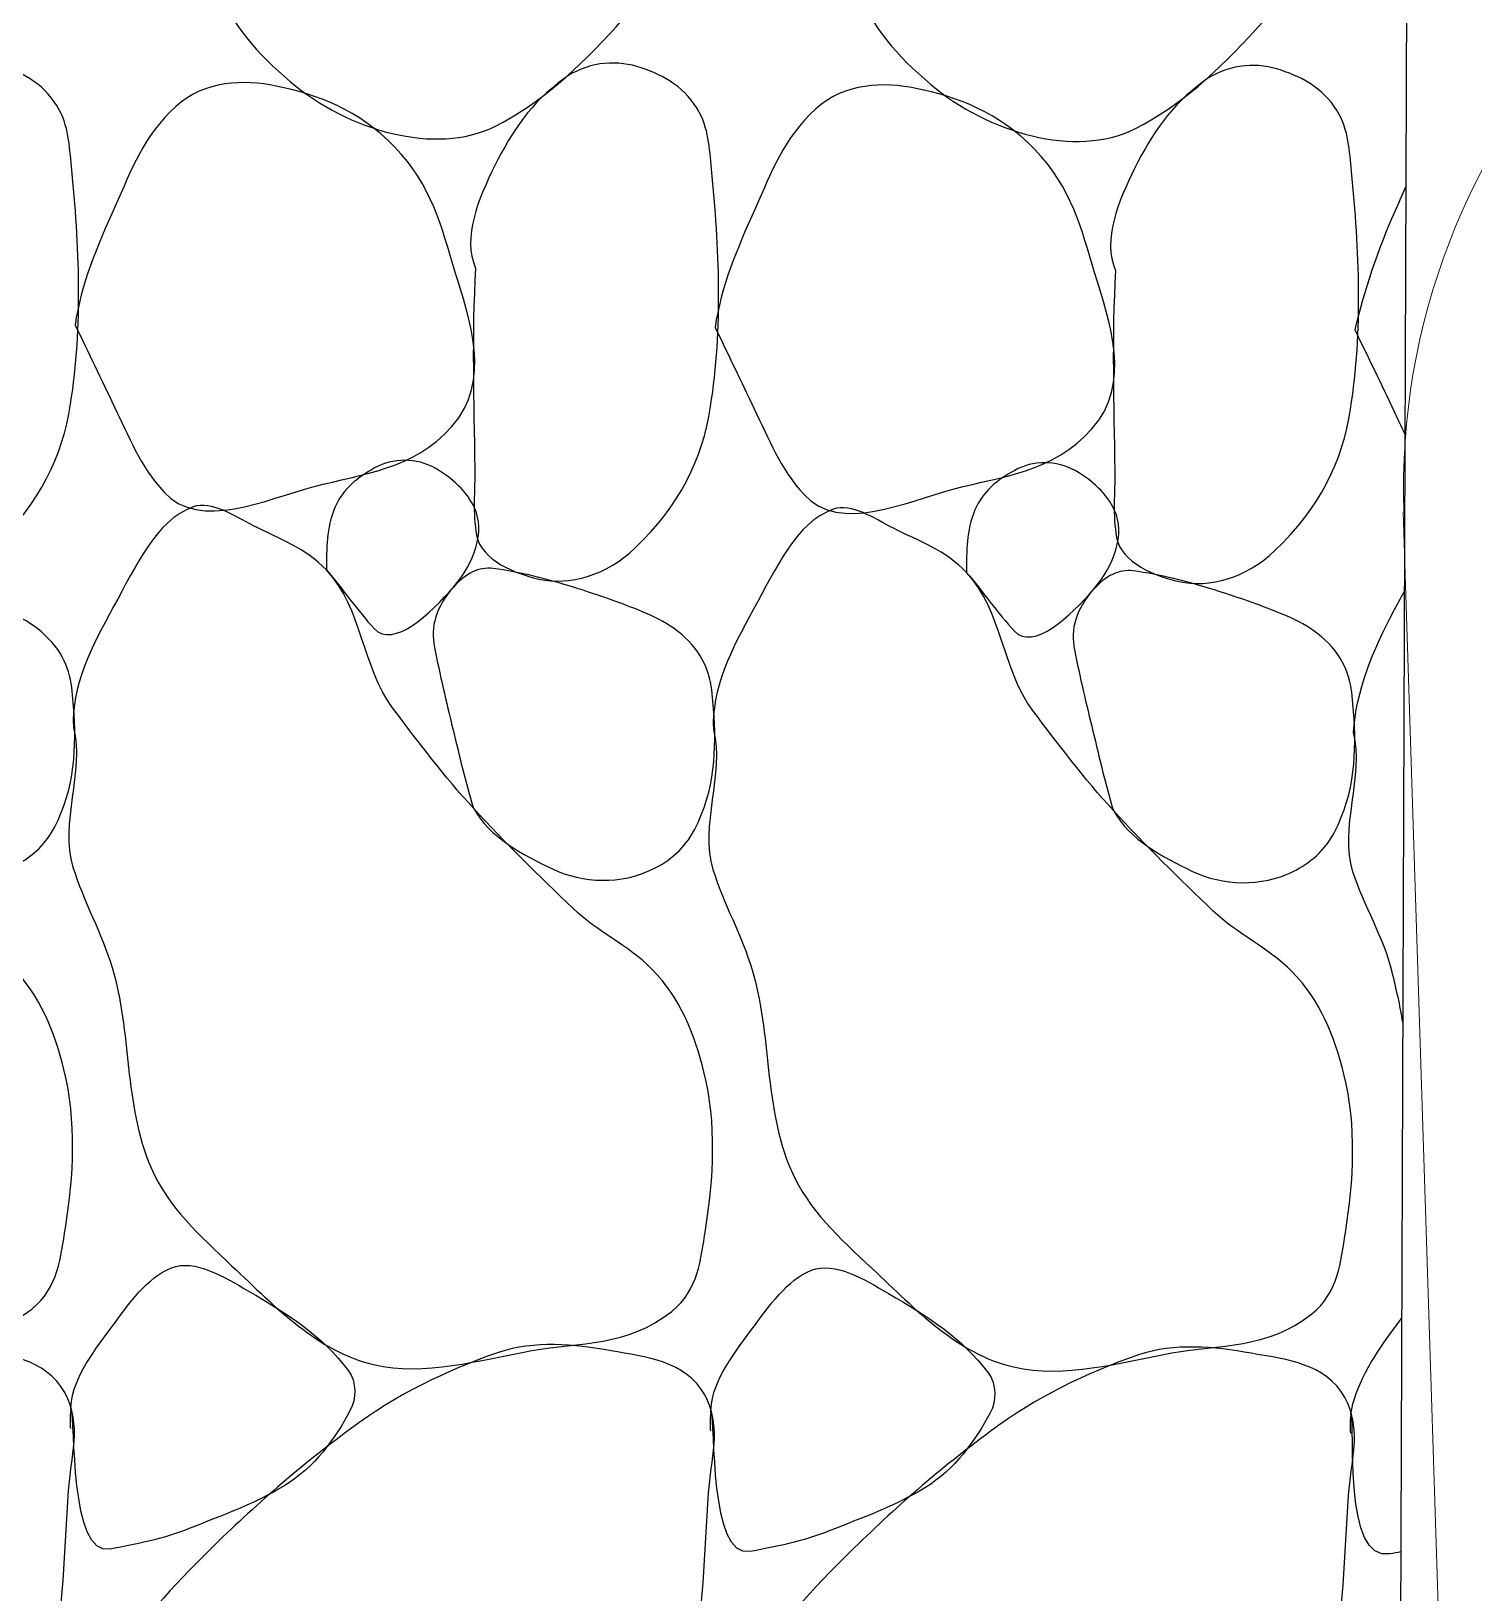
# Model space of a CAD drawing. Header units: feet. Extents: x -406 to 2003, y 7035 to 10885.
# Drawn here: x 650.71 to 658.56, y 8346.23 to 8354.72 of the extents above; entities that cross this region are included whole.
import ezdxf

# ---------------------------------------------------------------- set-up
doc = ezdxf.new("R2010")
doc.units = ezdxf.units.FT
doc.header["$LTSCALE"] = 40
doc.header["$MEASUREMENT"] = 0
doc.layers.add('1', color=7, linetype='Continuous')
doc.layers.add('1 PROPOSED CONTOURS', color=35, linetype='Continuous', lineweight=0)

msp = doc.modelspace()

# ---------------------------------------------------------------- linework, layer by layer
at = {"layer": '1', "color": 4, "linetype": 'Continuous'}
msp.add_line((658.4642, 8427.1002, -4.6634), (657.9487, 8290.0761, -4.6634), dxfattribs=at)
for points, knots in [([(647.4994, 8358.3758, -4.6634), (647.3966, 8358.5811, -4.6634), (647.5774, 8358.8734, -4.6634), (647.7515, 8359.0893, -4.6634), (647.9998, 8359.3971, -4.6634), (648.2627, 8359.601, -4.6634), (648.5819, 8359.7779, -4.6634), (649.0059, 8360.0129, -4.6634), (649.5994, 8360.16, -4.6634), (650.0112, 8359.8746, -4.6634), (650.4337, 8359.5817, -4.6634), (650.7501, 8359.1681, -4.6634), (650.8685, 8358.6807, -4.6634), (650.9475, 8358.3555, -4.6634), (650.9831, 8358.0311, -4.6634), (650.9669, 8357.705, -4.6634), (650.9415, 8357.1949, -4.6634), (650.8871, 8356.6848, -4.6634), (650.8591, 8356.1745, -4.6634), (650.8452, 8355.9219, -4.6634), (650.8909, 8355.6674, -4.6634), (650.8562, 8355.4148, -4.6634), (650.8201, 8355.1512, -4.6634), (650.6006, 8354.9687, -4.6634), (650.4115, 8354.7587, -4.6634), (650.2078, 8354.5325, -4.6634), (649.9933, 8354.3372, -4.6634), (649.7517, 8354.2169, -4.6634), (649.4302, 8354.0566, -4.6634), (648.9545, 8354.1945, -4.6634), (648.6413, 8354.4592, -4.6634), (648.4588, 8354.6134, -4.6634), (648.3189, 8354.7744, -4.6634), (648.235, 8354.9824, -4.6634), (648.0594, 8355.4181, -4.6634), (647.9176, 8355.8493, -4.6634), (647.7977, 8356.2995, -4.6634), (647.6722, 8356.7707, -4.6634), (647.5093, 8357.2346, -4.6634), (647.4855, 8357.7181, -4.6634), (647.4748, 8357.9371, -4.6634), (647.4893, 8358.1568, -4.6634), (647.4994, 8358.3758, -4.6634)], [0, 0, 0, 0, 0.050597, 0.050597, 0.050597, 0.122728, 0.122728, 0.122728, 0.218507, 0.218507, 0.218507, 0.316787, 0.316787, 0.316787, 0.38235, 0.38235, 0.38235, 0.484937, 0.484937, 0.484937, 0.535738, 0.535738, 0.535738, 0.588733, 0.588733, 0.588733, 0.645816, 0.645816, 0.645816, 0.721809, 0.721809, 0.721809, 0.766098, 0.766098, 0.766098, 0.85889, 0.85889, 0.85889, 0.956017, 0.956017, 0.956017, 1, 1, 1, 1]), ([(650.9807, 8358.3627, -4.6634), (650.878, 8358.568, -4.6634), (651.0588, 8358.8603, -4.6634), (651.2329, 8359.0762, -4.6634), (651.4811, 8359.384, -4.6634), (651.744, 8359.5879, -4.6634), (652.0633, 8359.7648, -4.6634), (652.4873, 8359.9998, -4.6634), (653.0807, 8360.1469, -4.6634), (653.4925, 8359.8615, -4.6634), (653.9151, 8359.5686, -4.6634), (654.2314, 8359.155, -4.6634), (654.3499, 8358.6676, -4.6634), (654.4289, 8358.3424, -4.6634), (654.4645, 8358.018, -4.6634), (654.4483, 8357.6919, -4.6634), (654.4229, 8357.1818, -4.6634), (654.3684, 8356.6717, -4.6634), (654.3404, 8356.1614, -4.6634), (654.3266, 8355.9088, -4.6634), (654.3722, 8355.6543, -4.6634), (654.3376, 8355.4017, -4.6634), (654.3014, 8355.1381, -4.6634), (654.082, 8354.9556, -4.6634), (653.8928, 8354.7456, -4.6634), (653.6891, 8354.5194, -4.6634), (653.4746, 8354.3241, -4.6634), (653.2331, 8354.2038, -4.6634), (652.9115, 8354.0435, -4.6634), (652.4359, 8354.1814, -4.6634), (652.1227, 8354.4461, -4.6634), (651.9401, 8354.6003, -4.6634), (651.8002, 8354.7613, -4.6634), (651.7164, 8354.9693, -4.6634), (651.5408, 8355.405, -4.6634), (651.399, 8355.8362, -4.6634), (651.2791, 8356.2864, -4.6634), (651.1536, 8356.7576, -4.6634), (650.9907, 8357.2215, -4.6634), (650.9669, 8357.705, -4.6634), (650.9561, 8357.924, -4.6634), (650.9707, 8358.1437, -4.6634), (650.9807, 8358.3627, -4.6634)], [0, 0, 0, 0, 0.050597, 0.050597, 0.050597, 0.122728, 0.122728, 0.122728, 0.218507, 0.218507, 0.218507, 0.316787, 0.316787, 0.316787, 0.38235, 0.38235, 0.38235, 0.484937, 0.484937, 0.484937, 0.535738, 0.535738, 0.535738, 0.588733, 0.588733, 0.588733, 0.645816, 0.645816, 0.645816, 0.721809, 0.721809, 0.721809, 0.766098, 0.766098, 0.766098, 0.85889, 0.85889, 0.85889, 0.956017, 0.956017, 0.956017, 1, 1, 1, 1]), ([(654.4621, 8358.3496, -4.6634), (654.3593, 8358.5549, -4.6634), (654.5401, 8358.8472, -4.6634), (654.7142, 8359.0631, -4.6634), (654.9625, 8359.3709, -4.6634), (655.2254, 8359.5748, -4.6634), (655.5447, 8359.7517, -4.6634), (655.9686, 8359.9867, -4.6634), (656.5621, 8360.1338, -4.6634), (656.9739, 8359.8484, -4.6634), (657.3964, 8359.5555, -4.6634), (657.7128, 8359.1419, -4.6634), (657.8312, 8358.6545, -4.6634), (657.9102, 8358.3293, -4.6634), (657.9458, 8358.0049, -4.6634), (657.9296, 8357.6788, -4.6634), (657.9042, 8357.1687, -4.6634), (657.8498, 8356.6586, -4.6634), (657.8218, 8356.1483, -4.6634), (657.8079, 8355.8957, -4.6634), (657.8536, 8355.6412, -4.6634), (657.8189, 8355.3886, -4.6634), (657.7828, 8355.125, -4.6634), (657.5633, 8354.9425, -4.6634), (657.3742, 8354.7325, -4.6634), (657.1705, 8354.5063, -4.6634), (656.956, 8354.311, -4.6634), (656.7144, 8354.1907, -4.6634), (656.3929, 8354.0304, -4.6634), (655.9172, 8354.1683, -4.6634), (655.604, 8354.433, -4.6634), (655.4215, 8354.5872, -4.6634), (655.2816, 8354.7482, -4.6634), (655.1978, 8354.9562, -4.6634), (655.0221, 8355.3919, -4.6634), (654.8803, 8355.8231, -4.6634), (654.7604, 8356.2733, -4.6634), (654.6349, 8356.7445, -4.6634), (654.472, 8357.2084, -4.6634), (654.4483, 8357.6919, -4.6634), (654.4375, 8357.9109, -4.6634), (654.452, 8358.1306, -4.6634), (654.4621, 8358.3496, -4.6634)], [0, 0, 0, 0, 0.050597, 0.050597, 0.050597, 0.122728, 0.122728, 0.122728, 0.218507, 0.218507, 0.218507, 0.316787, 0.316787, 0.316787, 0.38235, 0.38235, 0.38235, 0.484937, 0.484937, 0.484937, 0.535738, 0.535738, 0.535738, 0.588733, 0.588733, 0.588733, 0.645816, 0.645816, 0.645816, 0.721809, 0.721809, 0.721809, 0.766098, 0.766098, 0.766098, 0.85889, 0.85889, 0.85889, 0.956017, 0.956017, 0.956017, 1, 1, 1, 1]), ([(649.6468, 8353.4461, -4.6634), (649.5752, 8353.614, -4.6634), (649.6623, 8353.8229, -4.6634), (649.7509, 8354.0014, -4.6634), (649.8459, 8354.1928, -4.6634), (649.9475, 8354.3445, -4.6634), (650.1269, 8354.4763, -4.6634), (650.2462, 8354.5639, -4.6634), (650.4003, 8354.5804, -4.6634), (650.5241, 8354.5428, -4.6634), (650.6469, 8354.5056, -4.6634), (650.775, 8354.4426, -4.6634), (650.8521, 8354.3148, -4.6634), (650.9174, 8354.2066, -4.6634), (650.9189, 8354.0977, -4.6634), (650.9302, 8353.9856, -4.6634), (650.9734, 8353.5572, -4.6634), (650.9929, 8353.1212, -4.6634), (650.9254, 8352.6929, -4.6634), (650.8798, 8352.4038, -4.6634), (650.7608, 8352.16, -4.6634), (650.5142, 8351.9233, -4.6634), (650.3592, 8351.7744, -4.6634), (650.1566, 8351.7185, -4.6634), (649.9919, 8351.7552, -4.6634), (649.8674, 8351.7829, -4.6634), (649.6774, 8351.8562, -4.6634), (649.6526, 8351.9946, -4.6634), (649.631, 8352.1156, -4.6634), (649.6443, 8352.2365, -4.6634), (649.6427, 8352.3575, -4.6634), (649.6377, 8352.7203, -4.6634), (649.6263, 8353.0835, -4.6634), (649.6468, 8353.4461, -4.6634)], [0, 0, 0, 0, 0.081972, 0.081972, 0.081972, 0.169857, 0.169857, 0.169857, 0.228285, 0.228285, 0.228285, 0.286248, 0.286248, 0.286248, 0.335334, 0.335334, 0.335334, 0.522907, 0.522907, 0.522907, 0.649504, 0.649504, 0.649504, 0.729114, 0.729114, 0.729114, 0.789367, 0.789367, 0.789367, 0.842044, 0.842044, 0.842044, 1, 1, 1, 1]), ([(653.1281, 8353.433, -4.6634), (653.0565, 8353.6009, -4.6634), (653.1437, 8353.8098, -4.6634), (653.2323, 8353.9883, -4.6634), (653.3273, 8354.1797, -4.6634), (653.4289, 8354.3314, -4.6634), (653.6083, 8354.4632, -4.6634), (653.7275, 8354.5508, -4.6634), (653.8817, 8354.5673, -4.6634), (654.0054, 8354.5297, -4.6634), (654.1282, 8354.4925, -4.6634), (654.2564, 8354.4295, -4.6634), (654.3334, 8354.3017, -4.6634), (654.3987, 8354.1935, -4.6634), (654.4003, 8354.0846, -4.6634), (654.4116, 8353.9725, -4.6634), (654.4548, 8353.5441, -4.6634), (654.4743, 8353.1081, -4.6634), (654.4067, 8352.6798, -4.6634), (654.3611, 8352.3907, -4.6634), (654.2422, 8352.1469, -4.6634), (653.9956, 8351.9102, -4.6634), (653.8405, 8351.7613, -4.6634), (653.6379, 8351.7054, -4.6634), (653.4733, 8351.7421, -4.6634), (653.3487, 8351.7698, -4.6634), (653.1587, 8351.8431, -4.6634), (653.134, 8351.9815, -4.6634), (653.1124, 8352.1025, -4.6634), (653.1257, 8352.2234, -4.6634), (653.124, 8352.3444, -4.6634), (653.1191, 8352.7072, -4.6634), (653.1077, 8353.0704, -4.6634), (653.1281, 8353.433, -4.6634)], [0, 0, 0, 0, 0.081972, 0.081972, 0.081972, 0.169857, 0.169857, 0.169857, 0.228285, 0.228285, 0.228285, 0.286248, 0.286248, 0.286248, 0.335334, 0.335334, 0.335334, 0.522907, 0.522907, 0.522907, 0.649504, 0.649504, 0.649504, 0.729114, 0.729114, 0.729114, 0.789367, 0.789367, 0.789367, 0.842044, 0.842044, 0.842044, 1, 1, 1, 1]), ([(656.6095, 8353.4199, -4.6634), (656.5379, 8353.5878, -4.6634), (656.625, 8353.7967, -4.6634), (656.7136, 8353.9752, -4.6634), (656.8086, 8354.1666, -4.6634), (656.9103, 8354.3183, -4.6634), (657.0896, 8354.4501, -4.6634), (657.2089, 8354.5377, -4.6634), (657.363, 8354.5542, -4.6634), (657.4868, 8354.5166, -4.6634), (657.6096, 8354.4794, -4.6634), (657.7377, 8354.4164, -4.6634), (657.8148, 8354.2886, -4.6634), (657.8801, 8354.1804, -4.6634), (657.8816, 8354.0715, -4.6634), (657.8929, 8353.9594, -4.6634), (657.9361, 8353.531, -4.6634), (657.9556, 8353.095, -4.6634), (657.8881, 8352.6667, -4.6634), (657.8425, 8352.3776, -4.6634), (657.7235, 8352.1338, -4.6634), (657.4769, 8351.8971, -4.6634), (657.3219, 8351.7483, -4.6634), (657.1193, 8351.6923, -4.6634), (656.9547, 8351.729, -4.6634), (656.8301, 8351.7567, -4.6634), (656.6401, 8351.83, -4.6634), (656.6154, 8351.9684, -4.6634), (656.5937, 8352.0894, -4.6634), (656.607, 8352.2103, -4.6634), (656.6054, 8352.3313, -4.6634), (656.6004, 8352.6941, -4.6634), (656.589, 8353.0573, -4.6634), (656.6095, 8353.4199, -4.6634)], [0, 0, 0, 0, 0.081972, 0.081972, 0.081972, 0.169857, 0.169857, 0.169857, 0.228285, 0.228285, 0.228285, 0.286248, 0.286248, 0.286248, 0.335334, 0.335334, 0.335334, 0.522907, 0.522907, 0.522907, 0.649504, 0.649504, 0.649504, 0.729114, 0.729114, 0.729114, 0.789367, 0.789367, 0.789367, 0.842044, 0.842044, 0.842044, 1, 1, 1, 1]), ([(650.9497, 8353.1237, -4.6634), (650.9816, 8353.3409, -4.6634), (651.0703, 8353.555, -4.6634), (651.1676, 8353.7693, -4.6634), (651.2583, 8353.9693, -4.6634), (651.3201, 8354.1487, -4.6634), (651.4985, 8354.3124, -4.6634), (651.6544, 8354.4555, -4.6634), (651.8701, 8354.459, -4.6634), (652.0432, 8354.4237, -4.6634), (652.269, 8354.3776, -4.6634), (652.4912, 8354.2956, -4.6634), (652.6883, 8354.0924, -4.6634), (652.8909, 8353.8835, -4.6634), (652.9435, 8353.6563, -4.6634), (653.0147, 8353.4221, -4.6634), (653.0959, 8353.155, -4.6634), (653.2209, 8352.8169, -4.6634), (653.0001, 8352.5717, -4.6634), (652.788, 8352.336, -4.6634), (652.5149, 8352.3152, -4.6634), (652.2505, 8352.2456, -4.6634), (651.9861, 8352.1761, -4.6634), (651.6306, 8352.0012, -4.6634), (651.4339, 8352.2147, -4.6634), (651.3041, 8352.3554, -4.6634), (651.2421, 8352.519, -4.6634), (651.1635, 8352.6806, -4.6634), (651.0916, 8352.8282, -4.6634), (651.0228, 8352.977, -4.6634), (650.9497, 8353.1237, -4.6634)], [0, 0, 0, 0, 0.099321, 0.099321, 0.099321, 0.192025, 0.192025, 0.192025, 0.273076, 0.273076, 0.273076, 0.378794, 0.378794, 0.378794, 0.48747, 0.48747, 0.48747, 0.61146, 0.61146, 0.61146, 0.73063, 0.73063, 0.73063, 0.849753, 0.849753, 0.849753, 0.928287, 0.928287, 0.928287, 1, 1, 1, 1]), ([(654.431, 8353.1106, -4.6634), (654.463, 8353.3278, -4.6634), (654.5517, 8353.5419, -4.6634), (654.6489, 8353.7562, -4.6634), (654.7397, 8353.9562, -4.6634), (654.8014, 8354.1356, -4.6634), (654.9798, 8354.2993, -4.6634), (655.1358, 8354.4424, -4.6634), (655.3515, 8354.4459, -4.6634), (655.5246, 8354.4106, -4.6634), (655.7503, 8354.3645, -4.6634), (655.9726, 8354.2825, -4.6634), (656.1697, 8354.0793, -4.6634), (656.3723, 8353.8704, -4.6634), (656.4249, 8353.6432, -4.6634), (656.496, 8353.409, -4.6634), (656.5772, 8353.1419, -4.6634), (656.7022, 8352.8038, -4.6634), (656.4815, 8352.5586, -4.6634), (656.2693, 8352.3229, -4.6634), (655.9963, 8352.3021, -4.6634), (655.7318, 8352.2325, -4.6634), (655.4675, 8352.163, -4.6634), (655.112, 8351.9881, -4.6634), (654.9152, 8352.2016, -4.6634), (654.7855, 8352.3423, -4.6634), (654.7235, 8352.5059, -4.6634), (654.6448, 8352.6675, -4.6634), (654.573, 8352.8151, -4.6634), (654.5041, 8352.9639, -4.6634), (654.431, 8353.1106, -4.6634)], [0, 0, 0, 0, 0.099321, 0.099321, 0.099321, 0.192025, 0.192025, 0.192025, 0.273076, 0.273076, 0.273076, 0.378794, 0.378794, 0.378794, 0.48747, 0.48747, 0.48747, 0.61146, 0.61146, 0.61146, 0.73063, 0.73063, 0.73063, 0.849753, 0.849753, 0.849753, 0.928287, 0.928287, 0.928287, 1, 1, 1, 1]), ([(657.9124, 8353.0975, -4.6634), (657.9637, 8353.3136, -4.6634), (658.0384, 8353.5351, -4.6634), (658.1303, 8353.7431, -4.6634), (658.1497, 8353.7872, -4.6634), (658.1691, 8353.8312, -4.6634), (658.1887, 8353.8752, -4.6634)], [0, 0, 0, 0, 0.825088, 0.825088, 0.825088, 1, 1, 1, 1]), ([(658.1837, 8352.5326, -4.6634), (658.1646, 8352.5733, -4.6634), (658.1454, 8352.6139, -4.6634), (658.1262, 8352.6544, -4.6634), (658.0561, 8352.8027, -4.6634), (657.984, 8352.95, -4.6634), (657.9124, 8353.0975, -4.6634)], [0, 0, 0, 0, 0.214949, 0.214949, 0.214949, 1, 1, 1, 1]), ([(652.3168, 8351.7918, -4.6634), (652.3181, 8351.9051, -4.6634), (652.3161, 8352.0186, -4.6634), (652.3634, 8352.1318, -4.6634), (652.4054, 8352.2323, -4.6634), (652.488, 8352.2956, -4.6634), (652.5797, 8352.3465, -4.6634), (652.6787, 8352.4014, -4.6634), (652.8067, 8352.4023, -4.6634), (652.9086, 8352.3452, -4.6634), (653.003, 8352.2923, -4.6634), (653.0827, 8352.2164, -4.6634), (653.1232, 8352.1289, -4.6634), (653.1825, 8352.0011, -4.6634), (653.1208, 8351.8288, -4.6634), (653.0082, 8351.6985, -4.6634), (652.8851, 8351.5561, -4.6634), (652.6816, 8351.361, -4.6634), (652.5764, 8351.4733, -4.6634), (652.4877, 8351.568, -4.6634), (652.4058, 8351.6899, -4.6634), (652.3168, 8351.7918, -4.6634)], [0, 0, 0, 0, 0.13075, 0.13075, 0.13075, 0.246831, 0.246831, 0.246831, 0.372114, 0.372114, 0.372114, 0.488195, 0.488195, 0.488195, 0.657947, 0.657947, 0.657947, 0.84346, 0.84346, 0.84346, 1, 1, 1, 1]), ([(655.7982, 8351.7787, -4.6634), (655.7994, 8351.892, -4.6634), (655.7975, 8352.0055, -4.6634), (655.8448, 8352.1187, -4.6634), (655.8868, 8352.2192, -4.6634), (655.9693, 8352.2825, -4.6634), (656.0611, 8352.3334, -4.6634), (656.1601, 8352.3883, -4.6634), (656.288, 8352.3892, -4.6634), (656.3899, 8352.3321, -4.6634), (656.4844, 8352.2793, -4.6634), (656.5641, 8352.2033, -4.6634), (656.6046, 8352.1159, -4.6634), (656.6638, 8351.988, -4.6634), (656.6021, 8351.8157, -4.6634), (656.4896, 8351.6854, -4.6634), (656.3665, 8351.543, -4.6634), (656.1629, 8351.3479, -4.6634), (656.0578, 8351.4602, -4.6634), (655.9691, 8351.5549, -4.6634), (655.8871, 8351.6768, -4.6634), (655.7982, 8351.7787, -4.6634)], [0, 0, 0, 0, 0.13075, 0.13075, 0.13075, 0.246831, 0.246831, 0.246831, 0.372114, 0.372114, 0.372114, 0.488195, 0.488195, 0.488195, 0.657947, 0.657947, 0.657947, 0.84346, 0.84346, 0.84346, 1, 1, 1, 1]), ([(647.4601, 8350.9482, -4.6634), (647.4464, 8351.165, -4.6634), (647.5575, 8351.387, -4.6634), (647.678, 8351.6051, -4.6634), (647.7989, 8351.8239, -4.6634), (647.9082, 8352.0753, -4.6634), (648.111, 8352.1478, -4.6634), (648.2115, 8352.1838, -4.6634), (648.335, 8352.0974, -4.6634), (648.4394, 8352.0445, -4.6634), (648.5799, 8351.9734, -4.6634), (648.7253, 8351.9226, -4.6634), (648.8354, 8351.8049, -4.6634), (649.0334, 8351.5933, -4.6634), (649.0298, 8351.2761, -4.6634), (649.1955, 8351.0551, -4.6634), (649.3352, 8350.8687, -4.6634), (649.4766, 8350.6822, -4.6634), (649.6357, 8350.5091, -4.6634), (649.8103, 8350.3191, -4.6634), (649.9931, 8350.1398, -4.6634), (650.178, 8349.9627, -4.6634), (650.3082, 8349.838, -4.6634), (650.4747, 8349.767, -4.6634), (650.6077, 8349.6323, -4.6634), (650.7606, 8349.4772, -4.6634), (650.838, 8349.2789, -4.6634), (650.8891, 8349.0755, -4.6634), (650.9597, 8348.7945, -4.6634), (650.9431, 8348.4977, -4.6634), (650.8972, 8348.2137, -4.6634), (650.8717, 8348.0561, -4.6634), (650.8605, 8347.8886, -4.6634), (650.7141, 8347.7721, -4.6634), (650.4722, 8347.5796, -4.6634), (650.2138, 8347.6066, -4.6634), (649.9535, 8347.5595, -4.6634), (649.6682, 8347.5078, -4.6634), (649.3707, 8347.4185, -4.6634), (649.0914, 8347.4833, -4.6634), (648.7888, 8347.5536, -4.6634), (648.5623, 8347.7931, -4.6634), (648.3222, 8348.0192, -4.6634), (648.1449, 8348.1863, -4.6634), (647.9758, 8348.3369, -4.6634), (647.882, 8348.5539, -4.6634), (647.7316, 8348.9014, -4.6634), (647.7763, 8349.2942, -4.6634), (647.6706, 8349.6433, -4.6634), (647.6149, 8349.8274, -4.6634), (647.5142, 8350.0047, -4.6634), (647.4572, 8350.1884, -4.6634), (647.3833, 8350.4268, -4.6634), (647.5205, 8350.7091, -4.6634), (647.4601, 8350.9482, -4.6634)], [0, 0, 0, 0, 0.054316, 0.054316, 0.054316, 0.108799, 0.108799, 0.108799, 0.135821, 0.135821, 0.135821, 0.172146, 0.172146, 0.172146, 0.237422, 0.237422, 0.237422, 0.292461, 0.292461, 0.292461, 0.352873, 0.352873, 0.352873, 0.395413, 0.395413, 0.395413, 0.444368, 0.444368, 0.444368, 0.51201, 0.51201, 0.51201, 0.549525, 0.549525, 0.549525, 0.611502, 0.611502, 0.611502, 0.679424, 0.679424, 0.679424, 0.752988, 0.752988, 0.752988, 0.80734, 0.80734, 0.80734, 0.894432, 0.894432, 0.894432, 0.940374, 0.940374, 0.940374, 1, 1, 1, 1]), ([(650.9414, 8350.9351, -4.6634), (650.9278, 8351.1519, -4.6634), (651.0389, 8351.3739, -4.6634), (651.1594, 8351.592, -4.6634), (651.2802, 8351.8108, -4.6634), (651.3896, 8352.0622, -4.6634), (651.5923, 8352.1347, -4.6634), (651.6929, 8352.1707, -4.6634), (651.8163, 8352.0843, -4.6634), (651.9208, 8352.0314, -4.6634), (652.0612, 8351.9603, -4.6634), (652.2067, 8351.9095, -4.6634), (652.3168, 8351.7918, -4.6634), (652.5147, 8351.5802, -4.6634), (652.5111, 8351.263, -4.6634), (652.6769, 8351.042, -4.6634), (652.8166, 8350.8556, -4.6634), (652.958, 8350.6691, -4.6634), (653.1171, 8350.496, -4.6634), (653.2917, 8350.306, -4.6634), (653.4744, 8350.1267, -4.6634), (653.6593, 8349.9496, -4.6634), (653.7896, 8349.8249, -4.6634), (653.9561, 8349.7539, -4.6634), (654.089, 8349.6192, -4.6634), (654.242, 8349.4641, -4.6634), (654.3193, 8349.2658, -4.6634), (654.3704, 8349.0624, -4.6634), (654.4411, 8348.7814, -4.6634), (654.4244, 8348.4846, -4.6634), (654.3785, 8348.2006, -4.6634), (654.3531, 8348.043, -4.6634), (654.3418, 8347.8755, -4.6634), (654.1954, 8347.759, -4.6634), (653.9536, 8347.5665, -4.6634), (653.6951, 8347.5935, -4.6634), (653.4348, 8347.5464, -4.6634), (653.1496, 8347.4947, -4.6634), (652.852, 8347.4054, -4.6634), (652.5727, 8347.4702, -4.6634), (652.2702, 8347.5405, -4.6634), (652.0437, 8347.78, -4.6634), (651.8036, 8348.0061, -4.6634), (651.6262, 8348.1732, -4.6634), (651.4572, 8348.3238, -4.6634), (651.3633, 8348.5408, -4.6634), (651.213, 8348.8883, -4.6634), (651.2577, 8349.2811, -4.6634), (651.152, 8349.6302, -4.6634), (651.0962, 8349.8143, -4.6634), (650.9955, 8349.9916, -4.6634), (650.9386, 8350.1753, -4.6634), (650.8647, 8350.4137, -4.6634), (651.0018, 8350.696, -4.6634), (650.9414, 8350.9351, -4.6634)], [0, 0, 0, 0, 0.054316, 0.054316, 0.054316, 0.108799, 0.108799, 0.108799, 0.135821, 0.135821, 0.135821, 0.172146, 0.172146, 0.172146, 0.237422, 0.237422, 0.237422, 0.292461, 0.292461, 0.292461, 0.352873, 0.352873, 0.352873, 0.395413, 0.395413, 0.395413, 0.444368, 0.444368, 0.444368, 0.51201, 0.51201, 0.51201, 0.549525, 0.549525, 0.549525, 0.611502, 0.611502, 0.611502, 0.679424, 0.679424, 0.679424, 0.752988, 0.752988, 0.752988, 0.80734, 0.80734, 0.80734, 0.894432, 0.894432, 0.894432, 0.940374, 0.940374, 0.940374, 1, 1, 1, 1]), ([(654.4228, 8350.922, -4.6634), (654.4091, 8351.1388, -4.6634), (654.5202, 8351.3608, -4.6634), (654.6407, 8351.5789, -4.6634), (654.7616, 8351.7977, -4.6634), (654.8709, 8352.0491, -4.6634), (655.0737, 8352.1216, -4.6634), (655.1742, 8352.1576, -4.6634), (655.2977, 8352.0712, -4.6634), (655.4022, 8352.0183, -4.6634), (655.5426, 8351.9473, -4.6634), (655.688, 8351.8964, -4.6634), (655.7982, 8351.7787, -4.6634), (655.9961, 8351.5671, -4.6634), (655.9925, 8351.2499, -4.6634), (656.1582, 8351.0289, -4.6634), (656.298, 8350.8425, -4.6634), (656.4393, 8350.656, -4.6634), (656.5984, 8350.4829, -4.6634), (656.773, 8350.2929, -4.6634), (656.9558, 8350.1136, -4.6634), (657.1407, 8349.9365, -4.6634), (657.2709, 8349.8118, -4.6634), (657.4375, 8349.7408, -4.6634), (657.5704, 8349.6061, -4.6634), (657.7233, 8349.451, -4.6634), (657.8007, 8349.2527, -4.6634), (657.8518, 8349.0493, -4.6634), (657.9224, 8348.7683, -4.6634), (657.9058, 8348.4715, -4.6634), (657.8599, 8348.1875, -4.6634), (657.8344, 8348.0299, -4.6634), (657.8232, 8347.8624, -4.6634), (657.6768, 8347.7459, -4.6634), (657.4349, 8347.5534, -4.6634), (657.1765, 8347.5804, -4.6634), (656.9162, 8347.5333, -4.6634), (656.6309, 8347.4816, -4.6634), (656.3334, 8347.3923, -4.6634), (656.0541, 8347.4571, -4.6634), (655.7516, 8347.5274, -4.6634), (655.525, 8347.7669, -4.6634), (655.285, 8347.993, -4.6634), (655.1076, 8348.1601, -4.6634), (654.9386, 8348.3108, -4.6634), (654.8447, 8348.5277, -4.6634), (654.6943, 8348.8752, -4.6634), (654.739, 8349.268, -4.6634), (654.6333, 8349.6171, -4.6634), (654.5776, 8349.8012, -4.6634), (654.4769, 8349.9785, -4.6634), (654.4199, 8350.1622, -4.6634), (654.346, 8350.4006, -4.6634), (654.4832, 8350.6829, -4.6634), (654.4228, 8350.922, -4.6634)], [0, 0, 0, 0, 0.054316, 0.054316, 0.054316, 0.108799, 0.108799, 0.108799, 0.135821, 0.135821, 0.135821, 0.172146, 0.172146, 0.172146, 0.237422, 0.237422, 0.237422, 0.292461, 0.292461, 0.292461, 0.352873, 0.352873, 0.352873, 0.395413, 0.395413, 0.395413, 0.444368, 0.444368, 0.444368, 0.51201, 0.51201, 0.51201, 0.549525, 0.549525, 0.549525, 0.611502, 0.611502, 0.611502, 0.679424, 0.679424, 0.679424, 0.752988, 0.752988, 0.752988, 0.80734, 0.80734, 0.80734, 0.894432, 0.894432, 0.894432, 0.940374, 0.940374, 0.940374, 1, 1, 1, 1]), ([(649.6357, 8350.5091, -4.6634), (649.5913, 8350.652, -4.6634), (649.5594, 8350.7957, -4.6634), (649.5239, 8350.9404, -4.6634), (649.4878, 8351.0879, -4.6634), (649.4533, 8351.2356, -4.6634), (649.4235, 8351.3831, -4.6634), (649.4009, 8351.495, -4.6634), (649.431, 8351.604, -4.6634), (649.5268, 8351.7116, -4.6634), (649.5932, 8351.786, -4.6634), (649.6655, 8351.8226, -4.6634), (649.7427, 8351.8128, -4.6634), (649.8895, 8351.7941, -4.6634), (650.039, 8351.7551, -4.6634), (650.1846, 8351.7091, -4.6634), (650.2961, 8351.6738, -4.6634), (650.4042, 8351.6378, -4.6634), (650.513, 8351.5944, -4.6634), (650.636, 8351.5455, -4.6634), (650.7457, 8351.4964, -4.6634), (650.841, 8351.3778, -4.6634), (650.9246, 8351.2739, -4.6634), (650.9333, 8351.1604, -4.6634), (650.9419, 8351.0485, -4.6634), (650.9583, 8350.8323, -4.6634), (650.9509, 8350.6069, -4.6634), (650.8373, 8350.3912, -4.6634), (650.784, 8350.2898, -4.6634), (650.7066, 8350.2243, -4.6634), (650.6097, 8350.1766, -4.6634), (650.4411, 8350.0935, -4.6634), (650.2301, 8350.1004, -4.6634), (650.0654, 8350.1786, -4.6634), (649.9014, 8350.2566, -4.6634), (649.7253, 8350.3487, -4.6634), (649.6357, 8350.5091, -4.6634)], [0, 0, 0, 0, 0.087607, 0.087607, 0.087607, 0.176844, 0.176844, 0.176844, 0.244543, 0.244543, 0.244543, 0.291416, 0.291416, 0.291416, 0.380653, 0.380653, 0.380653, 0.449046, 0.449046, 0.449046, 0.526343, 0.526343, 0.526343, 0.594042, 0.594042, 0.594042, 0.724902, 0.724902, 0.724902, 0.786407, 0.786407, 0.786407, 0.893425, 0.893425, 0.893425, 1, 1, 1, 1]), ([(653.1171, 8350.496, -4.6634), (653.0727, 8350.6389, -4.6634), (653.0407, 8350.7826, -4.6634), (653.0053, 8350.9273, -4.6634), (652.9692, 8351.0748, -4.6634), (652.9347, 8351.2225, -4.6634), (652.9049, 8351.37, -4.6634), (652.8823, 8351.4819, -4.6634), (652.9124, 8351.5909, -4.6634), (653.0082, 8351.6985, -4.6634), (653.0745, 8351.7729, -4.6634), (653.1469, 8351.8095, -4.6634), (653.224, 8351.7997, -4.6634), (653.3709, 8351.781, -4.6634), (653.5204, 8351.742, -4.6634), (653.6659, 8351.696, -4.6634), (653.7774, 8351.6607, -4.6634), (653.8855, 8351.6247, -4.6634), (653.9943, 8351.5813, -4.6634), (654.1173, 8351.5324, -4.6634), (654.227, 8351.4833, -4.6634), (654.3224, 8351.3647, -4.6634), (654.4059, 8351.2608, -4.6634), (654.4147, 8351.1473, -4.6634), (654.4232, 8351.0354, -4.6634), (654.4397, 8350.8192, -4.6634), (654.4322, 8350.5938, -4.6634), (654.3187, 8350.3781, -4.6634), (654.2653, 8350.2767, -4.6634), (654.188, 8350.2112, -4.6634), (654.0911, 8350.1635, -4.6634), (653.9225, 8350.0804, -4.6634), (653.7115, 8350.0873, -4.6634), (653.5468, 8350.1655, -4.6634), (653.3827, 8350.2435, -4.6634), (653.2066, 8350.3356, -4.6634), (653.1171, 8350.496, -4.6634)], [0, 0, 0, 0, 0.087607, 0.087607, 0.087607, 0.176844, 0.176844, 0.176844, 0.244543, 0.244543, 0.244543, 0.291416, 0.291416, 0.291416, 0.380653, 0.380653, 0.380653, 0.449046, 0.449046, 0.449046, 0.526343, 0.526343, 0.526343, 0.594042, 0.594042, 0.594042, 0.724902, 0.724902, 0.724902, 0.786407, 0.786407, 0.786407, 0.893425, 0.893425, 0.893425, 1, 1, 1, 1]), ([(656.5984, 8350.4829, -4.6634), (656.554, 8350.6258, -4.6634), (656.5221, 8350.7695, -4.6634), (656.4867, 8350.9142, -4.6634), (656.4506, 8351.0617, -4.6634), (656.4161, 8351.2094, -4.6634), (656.3863, 8351.3569, -4.6634), (656.3637, 8351.4688, -4.6634), (656.3937, 8351.5778, -4.6634), (656.4896, 8351.6854, -4.6634), (656.5559, 8351.7598, -4.6634), (656.6283, 8351.7964, -4.6634), (656.7054, 8351.7866, -4.6634), (656.8523, 8351.7679, -4.6634), (657.0017, 8351.7289, -4.6634), (657.1473, 8351.6829, -4.6634), (657.2588, 8351.6476, -4.6634), (657.3669, 8351.6116, -4.6634), (657.4757, 8351.5682, -4.6634), (657.5987, 8351.5193, -4.6634), (657.7084, 8351.4702, -4.6634), (657.8037, 8351.3516, -4.6634), (657.8873, 8351.2477, -4.6634), (657.896, 8351.1342, -4.6634), (657.9046, 8351.0223, -4.6634), (657.921, 8350.8061, -4.6634), (657.9136, 8350.5807, -4.6634), (657.8, 8350.365, -4.6634), (657.7467, 8350.2636, -4.6634), (657.6693, 8350.1981, -4.6634), (657.5724, 8350.1504, -4.6634), (657.4038, 8350.0673, -4.6634), (657.1928, 8350.0742, -4.6634), (657.0281, 8350.1524, -4.6634), (656.8641, 8350.2304, -4.6634), (656.688, 8350.3225, -4.6634), (656.5984, 8350.4829, -4.6634)], [0, 0, 0, 0, 0.087607, 0.087607, 0.087607, 0.176844, 0.176844, 0.176844, 0.244543, 0.244543, 0.244543, 0.291416, 0.291416, 0.291416, 0.380653, 0.380653, 0.380653, 0.449046, 0.449046, 0.449046, 0.526343, 0.526343, 0.526343, 0.594042, 0.594042, 0.594042, 0.724902, 0.724902, 0.724902, 0.786407, 0.786407, 0.786407, 0.893425, 0.893425, 0.893425, 1, 1, 1, 1]), ([(657.9041, 8350.9089, -4.6634), (657.9159, 8351.1266, -4.6634), (658.0126, 8351.3617, -4.6634), (658.1221, 8351.5658, -4.6634), (658.1415, 8351.6021, -4.6634), (658.1611, 8351.6379, -4.6634), (658.1804, 8351.674, -4.6634)], [0, 0, 0, 0, 0.849218, 0.849218, 0.849218, 1, 1, 1, 1]), ([(658.1716, 8349.3323, -4.6634), (658.1586, 8349.4239, -4.6634), (658.1359, 8349.5141, -4.6634), (658.1147, 8349.604, -4.6634), (658.07, 8349.7937, -4.6634), (657.9592, 8349.9655, -4.6634), (657.9013, 8350.1491, -4.6634), (657.8261, 8350.3874, -4.6634), (657.9645, 8350.6698, -4.6634), (657.9041, 8350.9089, -4.6634)], [0, 0, 0, 0, 0.171087, 0.171087, 0.171087, 0.531821, 0.531821, 0.531821, 1, 1, 1, 1]), ([(650.9275, 8347.227, -4.6634), (650.9254, 8347.3703, -4.6634), (651.037, 8347.5235, -4.6634), (651.1446, 8347.6684, -4.6634), (651.2464, 8347.8054, -4.6634), (651.3412, 8347.9428, -4.6634), (651.4747, 8347.996, -4.6634), (651.6003, 8348.0461, -4.6634), (651.7607, 8347.9473, -4.6634), (651.8938, 8347.8697, -4.6634), (652.1048, 8347.7467, -4.6634), (652.2894, 8347.6319, -4.6634), (652.4365, 8347.4367, -4.6634), (652.4822, 8347.3761, -4.6634), (652.481, 8347.2838, -4.6634), (652.447, 8347.2212, -4.6634), (652.3622, 8347.0649, -4.6634), (652.2542, 8346.9129, -4.6634), (652.094, 8346.8143, -4.6634), (651.9234, 8346.7094, -4.6634), (651.7485, 8346.6501, -4.6634), (651.5714, 8346.5781, -4.6634), (651.4338, 8346.5222, -4.6634), (651.2659, 8346.49, -4.6634), (651.1401, 8346.4664, -4.6634), (650.9171, 8346.4245, -4.6634), (650.9547, 8347.175, -4.6634), (650.9275, 8347.227, -4.6634), (650.924, 8347.2337, -4.6634), (650.9198, 8347.1001, -4.6634), (650.9271, 8347.1249, -4.6634)], [0, 0, 0, 0, 0.103475, 0.103475, 0.103475, 0.201297, 0.201297, 0.201297, 0.293367, 0.293367, 0.293367, 0.439391, 0.439391, 0.439391, 0.484772, 0.484772, 0.484772, 0.598088, 0.598088, 0.598088, 0.7187, 0.7187, 0.7187, 0.812423, 0.812423, 0.812423, 0.978533, 0.978533, 0.978533, 1, 1, 1, 1]), ([(654.4088, 8347.2139, -4.6634), (654.4068, 8347.3572, -4.6634), (654.5183, 8347.5104, -4.6634), (654.626, 8347.6553, -4.6634), (654.7277, 8347.7923, -4.6634), (654.8226, 8347.9297, -4.6634), (654.9561, 8347.9829, -4.6634), (655.0817, 8348.033, -4.6634), (655.2421, 8347.9342, -4.6634), (655.3752, 8347.8566, -4.6634), (655.5862, 8347.7336, -4.6634), (655.7707, 8347.6188, -4.6634), (655.9179, 8347.4236, -4.6634), (655.9636, 8347.363, -4.6634), (655.9624, 8347.2707, -4.6634), (655.9284, 8347.2081, -4.6634), (655.8436, 8347.0518, -4.6634), (655.7356, 8346.8998, -4.6634), (655.5753, 8346.8012, -4.6634), (655.4047, 8346.6963, -4.6634), (655.2299, 8346.637, -4.6634), (655.0528, 8346.5651, -4.6634), (654.9151, 8346.5091, -4.6634), (654.7472, 8346.4769, -4.6634), (654.6214, 8346.4533, -4.6634), (654.3985, 8346.4114, -4.6634), (654.436, 8347.1619, -4.6634), (654.4088, 8347.2139, -4.6634), (654.4053, 8347.2206, -4.6634), (654.4012, 8347.087, -4.6634), (654.4085, 8347.1118, -4.6634)], [0, 0, 0, 0, 0.103475, 0.103475, 0.103475, 0.201297, 0.201297, 0.201297, 0.293367, 0.293367, 0.293367, 0.439391, 0.439391, 0.439391, 0.484772, 0.484772, 0.484772, 0.598088, 0.598088, 0.598088, 0.7187, 0.7187, 0.7187, 0.812423, 0.812423, 0.812423, 0.978533, 0.978533, 0.978533, 1, 1, 1, 1]), ([(657.8902, 8347.2008, -4.6634), (657.9095, 8347.3457, -4.6634), (658.0097, 8347.5097, -4.6634), (658.1073, 8347.6422, -4.6634), (658.1267, 8347.6685, -4.6634), (658.146, 8347.6947, -4.6634), (658.1656, 8347.7207, -4.6634)], [0, 0, 0, 0, 0.834196, 0.834196, 0.834196, 1, 1, 1, 1]), ([(647.4384, 8345.1762, -4.6634), (647.4289, 8345.3919, -4.6634), (647.5222, 8345.6074, -4.6634), (647.6562, 8345.8218, -4.6634), (647.8242, 8346.0904, -4.6634), (647.9969, 8346.2748, -4.6634), (648.203, 8346.4774, -4.6634), (648.4457, 8346.7159, -4.6634), (648.6888, 8346.9274, -4.6634), (648.9653, 8347.1323, -4.6634), (649.2151, 8347.3174, -4.6634), (649.4833, 8347.4508, -4.6634), (649.772, 8347.5488, -4.6634), (649.9667, 8347.615, -4.6634), (650.1826, 8347.594, -4.6634), (650.3844, 8347.5579, -4.6634), (650.5699, 8347.5246, -4.6634), (650.7908, 8347.5049, -4.6634), (650.8938, 8347.3178, -4.6634), (650.9914, 8347.1406, -4.6634), (650.9253, 8346.9618, -4.6634), (650.9145, 8346.7847, -4.6634), (650.8945, 8346.4596, -4.6634), (650.8858, 8346.1342, -4.6634), (650.8201, 8345.8099, -4.6634), (650.7645, 8345.5357, -4.6634), (650.6388, 8345.2949, -4.6634), (650.4884, 8345.0513, -4.6634), (650.3058, 8344.7556, -4.6634), (650.1047, 8344.5227, -4.6634), (649.8278, 8344.294, -4.6634), (649.5232, 8344.0425, -4.6634), (649.1859, 8343.8983, -4.6634), (648.8393, 8343.7988, -4.6634), (648.636, 8343.7403, -4.6634), (648.3963, 8343.7474, -4.6634), (648.1932, 8343.8579, -4.6634), (647.9523, 8343.989, -4.6634), (647.7938, 8344.1577, -4.6634), (647.6509, 8344.4043, -4.6634), (647.5023, 8344.6607, -4.6634), (647.4352, 8344.9205, -4.6634), (647.4384, 8345.1762, -4.6634)], [0, 0, 0, 0, 0.060327, 0.060327, 0.060327, 0.135919, 0.135919, 0.135919, 0.224896, 0.224896, 0.224896, 0.305284, 0.305284, 0.305284, 0.359513, 0.359513, 0.359513, 0.409373, 0.409373, 0.409373, 0.456607, 0.456607, 0.456607, 0.543329, 0.543329, 0.543329, 0.616633, 0.616633, 0.616633, 0.70561, 0.70561, 0.70561, 0.803499, 0.803499, 0.803499, 0.860951, 0.860951, 0.860951, 0.929109, 0.929109, 0.929109, 1, 1, 1, 1]), ([(650.9197, 8345.1631, -4.6634), (650.9103, 8345.3788, -4.6634), (651.0036, 8345.5943, -4.6634), (651.1376, 8345.8087, -4.6634), (651.3055, 8346.0773, -4.6634), (651.4782, 8346.2617, -4.6634), (651.6844, 8346.4643, -4.6634), (651.9271, 8346.7028, -4.6634), (652.1702, 8346.9143, -4.6634), (652.4466, 8347.1192, -4.6634), (652.6964, 8347.3043, -4.6634), (652.9647, 8347.4377, -4.6634), (653.2534, 8347.5357, -4.6634), (653.4481, 8347.6019, -4.6634), (653.664, 8347.5809, -4.6634), (653.8658, 8347.5448, -4.6634), (654.0513, 8347.5115, -4.6634), (654.2721, 8347.4918, -4.6634), (654.3752, 8347.3047, -4.6634), (654.4728, 8347.1275, -4.6634), (654.4067, 8346.9487, -4.6634), (654.3958, 8346.7716, -4.6634), (654.3759, 8346.4465, -4.6634), (654.3671, 8346.1211, -4.6634), (654.3014, 8345.7968, -4.6634), (654.2459, 8345.5226, -4.6634), (654.1201, 8345.2818, -4.6634), (653.9697, 8345.0382, -4.6634), (653.7872, 8344.7425, -4.6634), (653.586, 8344.5096, -4.6634), (653.3092, 8344.2809, -4.6634), (653.0045, 8344.0294, -4.6634), (652.6672, 8343.8852, -4.6634), (652.3207, 8343.7857, -4.6634), (652.1173, 8343.7272, -4.6634), (651.8776, 8343.7343, -4.6634), (651.6745, 8343.8448, -4.6634), (651.4336, 8343.9759, -4.6634), (651.2752, 8344.1447, -4.6634), (651.1323, 8344.3912, -4.6634), (650.9836, 8344.6476, -4.6634), (650.9165, 8344.9074, -4.6634), (650.9197, 8345.1631, -4.6634)], [0, 0, 0, 0, 0.060327, 0.060327, 0.060327, 0.135919, 0.135919, 0.135919, 0.224896, 0.224896, 0.224896, 0.305284, 0.305284, 0.305284, 0.359513, 0.359513, 0.359513, 0.409373, 0.409373, 0.409373, 0.456607, 0.456607, 0.456607, 0.543329, 0.543329, 0.543329, 0.616633, 0.616633, 0.616633, 0.70561, 0.70561, 0.70561, 0.803499, 0.803499, 0.803499, 0.860951, 0.860951, 0.860951, 0.929109, 0.929109, 0.929109, 1, 1, 1, 1]), ([(654.4011, 8345.15, -4.6634), (654.3916, 8345.3657, -4.6634), (654.4849, 8345.5812, -4.6634), (654.619, 8345.7956, -4.6634), (654.7869, 8346.0642, -4.6634), (654.9596, 8346.2486, -4.6634), (655.1658, 8346.4512, -4.6634), (655.4084, 8346.6897, -4.6634), (655.6516, 8346.9012, -4.6634), (655.928, 8347.1061, -4.6634), (656.1778, 8347.2912, -4.6634), (656.446, 8347.4246, -4.6634), (656.7347, 8347.5226, -4.6634), (656.9295, 8347.5888, -4.6634), (657.1453, 8347.5678, -4.6634), (657.3471, 8347.5317, -4.6634), (657.5326, 8347.4984, -4.6634), (657.7535, 8347.4787, -4.6634), (657.8565, 8347.2916, -4.6634), (657.9541, 8347.1144, -4.6634), (657.8881, 8346.9356, -4.6634), (657.8772, 8346.7585, -4.6634), (657.8572, 8346.4334, -4.6634), (657.8485, 8346.108, -4.6634), (657.7828, 8345.7837, -4.6634), (657.7273, 8345.5095, -4.6634), (657.6015, 8345.2687, -4.6634), (657.4511, 8345.0251, -4.6634), (657.2685, 8344.7294, -4.6634), (657.0674, 8344.4965, -4.6634), (656.7905, 8344.2678, -4.6634), (656.4859, 8344.0163, -4.6634), (656.1486, 8343.8721, -4.6634), (655.8021, 8343.7726, -4.6634), (655.5987, 8343.7141, -4.6634), (655.359, 8343.7212, -4.6634), (655.1559, 8343.8317, -4.6634), (654.915, 8343.9628, -4.6634), (654.7565, 8344.1316, -4.6634), (654.6136, 8344.3781, -4.6634), (654.465, 8344.6345, -4.6634), (654.3979, 8344.8943, -4.6634), (654.4011, 8345.15, -4.6634)], [0, 0, 0, 0, 0.060327, 0.060327, 0.060327, 0.135919, 0.135919, 0.135919, 0.224896, 0.224896, 0.224896, 0.305284, 0.305284, 0.305284, 0.359513, 0.359513, 0.359513, 0.409373, 0.409373, 0.409373, 0.456607, 0.456607, 0.456607, 0.543329, 0.543329, 0.543329, 0.616633, 0.616633, 0.616633, 0.70561, 0.70561, 0.70561, 0.803499, 0.803499, 0.803499, 0.860951, 0.860951, 0.860951, 0.929109, 0.929109, 0.929109, 1, 1, 1, 1]), ([(658.1608, 8346.4513, -4.6634), (658.1415, 8346.4476, -4.6634), (658.1221, 8346.4439, -4.6634), (658.1028, 8346.4402, -4.6634), (657.8445, 8346.3909, -4.6634), (657.917, 8347.1423, -4.6634), (657.8902, 8347.2008, -4.6634), (657.8867, 8347.2083, -4.6634), (657.8825, 8347.0739, -4.6634), (657.8898, 8347.0987, -4.6634)], [0, 0, 0, 0, 0.062111, 0.062111, 0.062111, 0.892665, 0.892665, 0.892665, 1, 1, 1, 1])]:
    msp.add_open_spline(points, degree=3, knots=knots, dxfattribs=at)
at = {"layer": '1 PROPOSED CONTOURS', "color": 35, "linetype": 'Continuous', "extrusion": (0.999488, 0.031984, 0), "elevation": 924.9711}
msp.add_lwpolyline([(8314.878, 510), (8326.7828, 510)], dxfattribs=at)
at = {"layer": '1 PROPOSED CONTOURS', "color": 35, "linetype": 'Continuous', "extrusion": (0, 0, -1)}
msp.add_arc((-661.9257, 8352.2265, -510), 3.75, 358.16716, 178.16716, dxfattribs=at)

doc.saveas('drawing.dxf')
